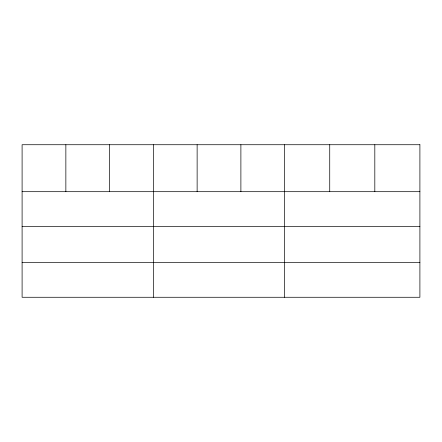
<?xml version="1.0" encoding="UTF-8"?>
<svg xmlns="http://www.w3.org/2000/svg" width="442" height="442" viewBox="0 0 442 442"><rect width="100%" height="100%" fill="white"/><g stroke="black" fill="none" stroke-linecap="round" stroke-linejoin="round"><path stroke-width="0.66" d="M22.1 191.684L419.9 191.684M22.1 226.531L419.9 226.531M22.1 262.426L419.9 262.426M374.816 144.727L374.816 191.684M329.732 144.727L329.732 191.684M284.648 144.727L284.648 297.273M240.89 144.727L240.89 191.684M197.132 144.727L197.132 191.684M153.374 144.727L153.374 297.273M109.616 144.727L109.616 191.684M65.858 144.727L65.858 191.684M419.9 144.727L22.1 144.727L22.1 297.273L419.9 297.273L419.9 144.727"/></g></svg>
